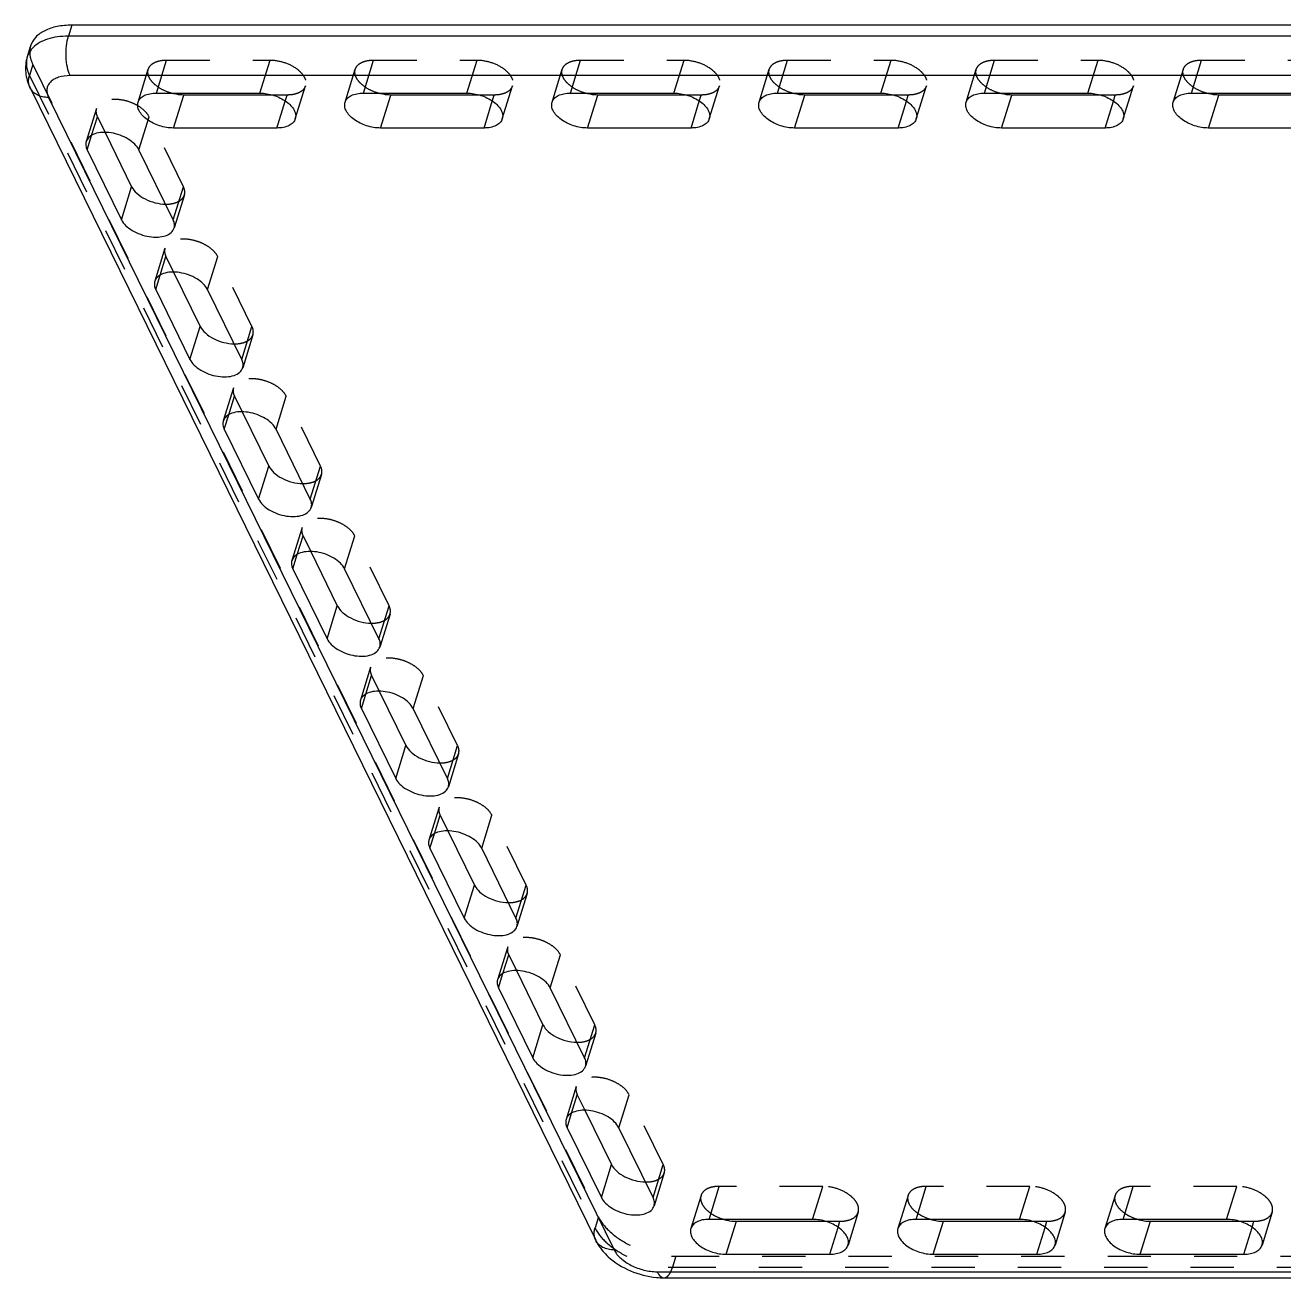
# Model space of a CAD drawing. Header units: millimetres. Extents: x 203 to 548, y -297 to -35.
# Drawn here: x 374.2 to 463.8, y -296.6 to -207.4 of the extents above; entities that cross this region are included whole.
import ezdxf

# ---------------------------------------------------------------- set-up
doc = ezdxf.new("R2010")
doc.units = ezdxf.units.MM
doc.header["$LTSCALE"] = 30.734
doc.linetypes.add('HIDDEN', pattern=[0.2, 0.1, -0.1])
doc.layers.get('0').update_dxf_attribs({"linetype": 'CONTINUOUS'})
doc.layers.add('DEFAULT_2', color=8, linetype='HIDDEN')

msp = doc.modelspace()

# ---------------------------------------------------------------- linework, layer by layer
at = {"color": 7, "linetype": 'Continuous'}
for p, q in [((377.515, -207.38), (377.273, -208.163)), ((501.858, -207.38), (377.515, -207.38)), ((501.616, -208.163), (377.273, -208.163)), ((374.588, -208.849), (374.346, -209.632)), ((501.742, -210.973), (377.399, -210.973)), ((374.548, -211.842), (414.813, -293.894)), ((383.535, -212.216), (390.904, -212.216)), ((384.756, -214.703), (385.482, -212.353)), ((391.76, -212.353), (385.482, -212.353)), ((398.272, -212.216), (405.641, -212.216)), ((399.492, -214.703), (400.219, -212.353)), ((406.497, -212.353), (400.219, -212.353)), ((413.009, -212.216), (420.378, -212.216)), ((414.229, -214.703), (414.956, -212.353)), ((421.234, -212.353), (414.956, -212.353)), ((427.746, -212.216), (435.115, -212.216)), ((428.966, -214.703), (429.693, -212.353)), ((435.971, -212.353), (429.693, -212.353)), ((442.483, -212.216), (449.852, -212.216)), ((443.703, -214.703), (444.43, -212.353)), ((450.708, -212.353), (444.43, -212.353)), ((457.22, -212.216), (464.589, -212.216)), ((458.44, -214.703), (459.167, -212.353)), ((465.445, -212.353), (459.167, -212.353)), ((375.859, -212.527), (416.124, -294.58)), ((392.124, -214.703), (392.716, -212.786)), ((406.861, -214.703), (407.453, -212.786)), ((421.598, -214.703), (422.19, -212.786)), ((436.335, -214.703), (436.927, -212.786)), ((451.072, -214.703), (451.664, -212.786)), ((379.881, -215.018), (381.777, -218.88)), ((392.124, -214.703), (384.756, -214.703)), ((406.861, -214.703), (399.492, -214.703)), ((421.598, -214.703), (414.229, -214.703)), ((436.335, -214.703), (428.966, -214.703)), ((451.072, -214.703), (443.703, -214.703)), ((465.809, -214.703), (458.44, -214.703)), ((378.61, -216.257), (378.928, -215.23)), ((378.61, -216.257), (381.051, -221.23)), ((384.735, -221.23), (382.294, -216.257)), ((381.051, -221.23), (381.777, -218.88)), ((383.491, -226.203), (383.808, -225.175)), ((384.762, -224.963), (386.657, -228.825)), ((383.491, -226.203), (385.931, -231.175)), ((389.615, -231.175), (387.175, -226.203)), ((385.931, -231.175), (386.657, -228.825)), ((388.372, -236.148), (388.689, -235.121)), ((389.643, -234.909), (391.538, -238.771)), ((388.372, -236.148), (390.812, -241.121)), ((394.496, -241.121), (392.056, -236.148)), ((390.812, -241.121), (391.538, -238.771)), ((393.252, -246.094), (393.57, -245.067)), ((394.523, -244.855), (396.419, -248.717)), ((393.252, -246.094), (395.693, -251.067)), ((399.377, -251.067), (396.936, -246.094)), ((395.693, -251.067), (396.419, -248.717)), ((398.133, -256.04), (398.45, -255.013)), ((399.404, -254.801), (401.299, -258.663)), ((398.133, -256.04), (400.573, -261.013)), ((404.257, -261.013), (401.817, -256.04)), ((400.573, -261.013), (401.299, -258.663)), ((403.014, -265.986), (403.331, -264.958)), ((404.285, -264.746), (406.18, -268.609)), ((403.014, -265.986), (405.454, -270.958)), ((409.138, -270.958), (406.698, -265.986)), ((405.454, -270.958), (406.18, -268.609)), ((407.894, -275.931), (408.212, -274.904)), ((409.165, -274.692), (411.061, -278.554)), ((407.894, -275.931), (410.335, -280.904)), ((414.019, -280.904), (411.578, -275.931)), ((410.335, -280.904), (411.061, -278.554)), ((412.775, -285.877), (413.092, -284.85)), ((414.046, -284.638), (415.941, -288.5)), ((412.775, -285.877), (415.215, -290.85)), ((418.899, -290.85), (416.459, -285.877)), ((415.215, -290.85), (415.941, -288.5)), ((430.254, -292.404), (422.886, -292.404)), ((424.106, -294.89), (424.832, -292.54)), ((424.832, -292.54), (431.11, -292.54)), ((431.474, -294.89), (432.067, -292.973)), ((444.991, -292.404), (437.623, -292.404)), ((438.843, -294.89), (439.569, -292.54)), ((439.569, -292.54), (445.847, -292.54)), ((446.211, -294.89), (446.804, -292.973)), ((459.728, -292.404), (452.36, -292.404)), ((453.58, -294.89), (454.306, -292.54)), ((454.306, -292.54), (460.584, -292.54)), ((460.948, -294.89), (461.541, -292.973)), ((424.106, -294.89), (431.474, -294.89)), ((438.843, -294.89), (446.211, -294.89)), ((453.58, -294.89), (460.948, -294.89)), ((419.19, -296.134), (543.533, -296.134)), ((419.674, -296.567), (544.017, -296.567))]:
    msp.add_line(p, q, dxfattribs=at)
for centre, radius, start, end in [((419.678, -290.931), 5.636, 264.65088, 269.95819), ((419.674, -296.263), 0.304, 263.05931, 270.05069)]:
    msp.add_arc(centre, radius, start, end, dxfattribs=at)
for points, knots in [([(377.515, -207.38), (377.163, -207.38), (376.499, -207.436), (375.608, -207.716), (374.929, -208.181), (374.658, -208.624), (374.588, -208.848)], [0, 0, 0, 0, 1.056466, 1.982482, 2.774816, 3.478152, 3.478152, 3.478152, 3.478152]), ([(377.273, -208.163), (377.012, -208.163), (376.509, -208.195), (375.627, -208.387), (375.028, -208.696), (374.744, -208.983)], [0, 0, 0, 0, 0.783805, 1.501466, 2.711368, 2.711368, 2.711368, 2.711368]), ([(377.399, -210.973), (377.307, -210.786), (377.174, -210.341), (377.09, -209.626), (377.113, -208.879), (377.203, -208.389), (377.273, -208.163)], [0, 0, 0, 0, 0.626733, 1.375398, 2.153454, 2.861451, 2.861451, 2.861451, 2.861451]), ([(374.346, -209.632), (374.235, -209.992), (374.16, -210.766), (374.382, -211.504), (374.548, -211.842)], [0, 0, 0, 0, 1.132253, 2.259635, 2.259635, 2.259635, 2.259635]), ([(374.744, -208.983), (374.698, -209.03), (374.528, -209.22), (374.402, -209.451), (374.346, -209.632)], [0, 0, 0, 0, 0.1988087, 0.7657083, 0.7657083, 0.7657083, 0.7657083]), ([(377.399, -210.973), (377.122, -210.973), (376.719, -211.02), (376.253, -211.217), (375.99, -211.411), (375.81, -211.653), (375.694, -212.036), (375.77, -212.346), (375.859, -212.527)], [0, 0, 0, 0, 0.831668, 1.18933, 1.508509, 1.799431, 2.079992, 2.68606, 2.68606, 2.68606, 2.68606]), ([(375.859, -212.527), (375.715, -212.527), (375.436, -212.499), (375.054, -212.366), (374.744, -212.146), (374.599, -211.947), (374.548, -211.842)], [0, 0, 0, 0, 0.431947, 0.831759, 1.201977, 1.554671, 1.554671, 1.554671, 1.554671]), ([(382.235, -212.869), (382.265, -212.769), (382.386, -212.573), (382.688, -212.366), (383.084, -212.241), (383.379, -212.216), (383.535, -212.216)], [0, 0, 0, 0, 0.312633, 0.664768, 1.076317, 1.545841, 1.545841, 1.545841, 1.545841]), ([(385.482, -212.353), (385.412, -212.353), (385.122, -212.342), (384.834, -212.289), (384.623, -212.23)], [0, 0, 0, 0, 0.2096738, 0.869368, 0.869368, 0.869368, 0.869368]), ([(390.904, -212.216), (391.238, -212.216), (391.905, -212.334), (392.65, -212.692), (393.115, -213.092), (393.35, -213.408), (393.468, -213.735), (393.454, -213.955), (393.425, -214.05)], [0, 0, 0, 0, 1.002537, 1.99744, 2.441293, 2.8305, 3.165717, 3.465547, 3.465547, 3.465547, 3.465547]), ([(396.972, -212.869), (397.002, -212.769), (397.123, -212.573), (397.425, -212.366), (397.821, -212.241), (398.116, -212.216), (398.272, -212.216)], [0, 0, 0, 0, 0.312633, 0.664768, 1.076317, 1.545841, 1.545841, 1.545841, 1.545841]), ([(400.219, -212.353), (400.149, -212.353), (399.859, -212.342), (399.571, -212.289), (399.36, -212.23)], [0, 0, 0, 0, 0.2096738, 0.869368, 0.869368, 0.869368, 0.869368]), ([(405.641, -212.216), (405.975, -212.216), (406.642, -212.334), (407.387, -212.692), (407.852, -213.092), (408.087, -213.408), (408.205, -213.735), (408.191, -213.955), (408.162, -214.05)], [0, 0, 0, 0, 1.002537, 1.99744, 2.441293, 2.8305, 3.165717, 3.465547, 3.465547, 3.465547, 3.465547]), ([(411.709, -212.869), (411.739, -212.769), (411.86, -212.573), (412.162, -212.366), (412.558, -212.241), (412.853, -212.216), (413.009, -212.216)], [0, 0, 0, 0, 0.312633, 0.664768, 1.076317, 1.545841, 1.545841, 1.545841, 1.545841]), ([(414.956, -212.353), (414.886, -212.353), (414.596, -212.342), (414.308, -212.289), (414.097, -212.23)], [0, 0, 0, 0, 0.2096738, 0.869368, 0.869368, 0.869368, 0.869368]), ([(420.378, -212.216), (420.712, -212.216), (421.379, -212.334), (422.124, -212.692), (422.589, -213.092), (422.824, -213.408), (422.942, -213.735), (422.928, -213.955), (422.899, -214.05)], [0, 0, 0, 0, 1.002537, 1.99744, 2.441293, 2.8305, 3.165717, 3.465547, 3.465547, 3.465547, 3.465547]), ([(426.446, -212.869), (426.476, -212.769), (426.597, -212.573), (426.899, -212.366), (427.295, -212.241), (427.59, -212.216), (427.746, -212.216)], [0, 0, 0, 0, 0.312633, 0.664768, 1.076317, 1.545841, 1.545841, 1.545841, 1.545841]), ([(429.693, -212.353), (429.623, -212.353), (429.333, -212.342), (429.045, -212.289), (428.834, -212.23)], [0, 0, 0, 0, 0.2096738, 0.869368, 0.869368, 0.869368, 0.869368]), ([(435.115, -212.216), (435.449, -212.216), (436.116, -212.334), (436.861, -212.692), (437.326, -213.092), (437.561, -213.408), (437.679, -213.735), (437.665, -213.955), (437.636, -214.05)], [0, 0, 0, 0, 1.002537, 1.99744, 2.441293, 2.8305, 3.165717, 3.465547, 3.465547, 3.465547, 3.465547]), ([(441.183, -212.869), (441.213, -212.769), (441.334, -212.573), (441.636, -212.366), (442.032, -212.241), (442.327, -212.216), (442.483, -212.216)], [0, 0, 0, 0, 0.312633, 0.664768, 1.076317, 1.545841, 1.545841, 1.545841, 1.545841]), ([(444.43, -212.353), (444.36, -212.353), (444.07, -212.342), (443.782, -212.289), (443.571, -212.23)], [0, 0, 0, 0, 0.2096738, 0.869368, 0.869368, 0.869368, 0.869368]), ([(449.852, -212.216), (450.186, -212.216), (450.853, -212.334), (451.598, -212.692), (452.063, -213.092), (452.298, -213.408), (452.416, -213.735), (452.402, -213.955), (452.373, -214.05)], [0, 0, 0, 0, 1.002537, 1.99744, 2.441293, 2.8305, 3.165717, 3.465547, 3.465547, 3.465547, 3.465547]), ([(455.92, -212.869), (455.95, -212.769), (456.071, -212.573), (456.373, -212.366), (456.769, -212.241), (457.064, -212.216), (457.22, -212.216)], [0, 0, 0, 0, 0.312633, 0.664768, 1.076317, 1.545841, 1.545841, 1.545841, 1.545841]), ([(459.167, -212.353), (459.097, -212.353), (458.807, -212.342), (458.519, -212.289), (458.307, -212.23)], [0, 0, 0, 0, 0.2096738, 0.869368, 0.869368, 0.869368, 0.869368]), ([(384.756, -214.703), (384.421, -214.703), (383.754, -214.585), (383.009, -214.227), (382.545, -213.827), (382.31, -213.511), (382.191, -213.184), (382.205, -212.964), (382.235, -212.869)], [0, 0, 0, 0, 1.002537, 1.99744, 2.441293, 2.8305, 3.165717, 3.465547, 3.465547, 3.465547, 3.465547]), ([(399.492, -214.703), (399.158, -214.703), (398.491, -214.585), (397.746, -214.227), (397.282, -213.827), (397.047, -213.511), (396.928, -213.184), (396.942, -212.964), (396.972, -212.869)], [0, 0, 0, 0, 1.002537, 1.99744, 2.441293, 2.8305, 3.165717, 3.465547, 3.465547, 3.465547, 3.465547]), ([(414.229, -214.703), (413.895, -214.703), (413.228, -214.585), (412.483, -214.227), (412.019, -213.827), (411.784, -213.511), (411.665, -213.184), (411.679, -212.964), (411.709, -212.869)], [0, 0, 0, 0, 1.002537, 1.99744, 2.441293, 2.8305, 3.165717, 3.465547, 3.465547, 3.465547, 3.465547]), ([(428.966, -214.703), (428.632, -214.703), (427.965, -214.585), (427.22, -214.227), (426.755, -213.827), (426.521, -213.511), (426.402, -213.184), (426.416, -212.964), (426.446, -212.869)], [0, 0, 0, 0, 1.002537, 1.99744, 2.441293, 2.8305, 3.165717, 3.465547, 3.465547, 3.465547, 3.465547]), ([(443.703, -214.703), (443.369, -214.703), (442.702, -214.585), (441.957, -214.227), (441.492, -213.827), (441.258, -213.511), (441.139, -213.184), (441.153, -212.964), (441.183, -212.869)], [0, 0, 0, 0, 1.002537, 1.99744, 2.441293, 2.8305, 3.165717, 3.465547, 3.465547, 3.465547, 3.465547]), ([(458.44, -214.703), (458.106, -214.703), (457.439, -214.585), (456.694, -214.227), (456.229, -213.827), (455.995, -213.511), (455.876, -213.184), (455.89, -212.964), (455.92, -212.869)], [0, 0, 0, 0, 1.002537, 1.99744, 2.441293, 2.8305, 3.165717, 3.465547, 3.465547, 3.465547, 3.465547]), ([(393.425, -214.05), (393.394, -214.15), (393.274, -214.347), (392.972, -214.553), (392.575, -214.678), (392.281, -214.703), (392.124, -214.703)], [0, 0, 0, 0, 0.312633, 0.664768, 1.076317, 1.545841, 1.545841, 1.545841, 1.545841]), ([(408.162, -214.05), (408.131, -214.15), (408.01, -214.347), (407.709, -214.553), (407.312, -214.678), (407.017, -214.703), (406.861, -214.703)], [0, 0, 0, 0, 0.312633, 0.664768, 1.076317, 1.545841, 1.545841, 1.545841, 1.545841]), ([(422.899, -214.05), (422.868, -214.15), (422.747, -214.347), (422.445, -214.553), (422.049, -214.678), (421.754, -214.703), (421.598, -214.703)], [0, 0, 0, 0, 0.312633, 0.664768, 1.076317, 1.545841, 1.545841, 1.545841, 1.545841]), ([(437.636, -214.05), (437.605, -214.15), (437.484, -214.347), (437.182, -214.553), (436.786, -214.678), (436.491, -214.703), (436.335, -214.703)], [0, 0, 0, 0, 0.312633, 0.664768, 1.076317, 1.545841, 1.545841, 1.545841, 1.545841]), ([(452.373, -214.05), (452.342, -214.15), (452.221, -214.347), (451.919, -214.553), (451.523, -214.678), (451.228, -214.703), (451.072, -214.703)], [0, 0, 0, 0, 0.312633, 0.664768, 1.076317, 1.545841, 1.545841, 1.545841, 1.545841]), ([(382.294, -216.257), (382.221, -216.107), (381.992, -215.814), (381.525, -215.465), (380.951, -215.195), (380.327, -215.033), (379.715, -214.994), (379.175, -215.084), (378.751, -215.299), (378.58, -215.543), (378.542, -215.666)], [0, 0, 0, 0, 0.501915, 1.090355, 1.735413, 2.392532, 3.014491, 3.562343, 4.018758, 4.406149, 4.406149, 4.406149, 4.406149]), ([(378.542, -215.666), (378.513, -215.758), (378.498, -215.966), (378.563, -216.162), (378.61, -216.257)], [0, 0, 0, 0, 0.287258, 0.6057192, 0.6057192, 0.6057192, 0.6057192]), ([(381.777, -218.88), (381.864, -219.058), (382.153, -219.4), (382.735, -219.783), (383.435, -220.046), (383.941, -220.119), (384.191, -220.123)], [0, 0, 0, 0, 0.596492, 1.306117, 2.073577, 2.823823, 2.823823, 2.823823, 2.823823]), ([(381.051, -221.23), (381.124, -221.38), (381.353, -221.672), (381.819, -222.021), (382.394, -222.291), (383.018, -222.453), (383.63, -222.492), (384.17, -222.403), (384.594, -222.187), (384.765, -221.944), (384.803, -221.82)], [0, 0, 0, 0, 0.501915, 1.090355, 1.735413, 2.392532, 3.014491, 3.562343, 4.018758, 4.406149, 4.406149, 4.406149, 4.406149]), ([(384.803, -221.82), (384.832, -221.729), (384.847, -221.521), (384.782, -221.325), (384.735, -221.23)], [0, 0, 0, 0, 0.287258, 0.6057192, 0.6057192, 0.6057192, 0.6057192]), ([(383.422, -225.612), (383.394, -225.703), (383.379, -225.912), (383.444, -226.107), (383.491, -226.203)], [0, 0, 0, 0, 0.287258, 0.6057192, 0.6057192, 0.6057192, 0.6057192]), ([(387.175, -226.203), (387.101, -226.052), (386.872, -225.76), (386.406, -225.411), (385.832, -225.141), (385.208, -224.979), (384.596, -224.94), (384.055, -225.03), (383.632, -225.245), (383.46, -225.489), (383.422, -225.612)], [0, 0, 0, 0, 0.501915, 1.090355, 1.735413, 2.392532, 3.014491, 3.562343, 4.018758, 4.406149, 4.406149, 4.406149, 4.406149]), ([(386.657, -228.825), (386.745, -229.004), (387.033, -229.346), (387.615, -229.729), (388.316, -229.992), (388.822, -230.065), (389.072, -230.068)], [0, 0, 0, 0, 0.596492, 1.306117, 2.073577, 2.823823, 2.823823, 2.823823, 2.823823]), ([(385.931, -231.175), (386.005, -231.326), (386.234, -231.618), (386.7, -231.967), (387.274, -232.237), (387.898, -232.399), (388.511, -232.438), (389.051, -232.348), (389.475, -232.133), (389.646, -231.89), (389.684, -231.766)], [0, 0, 0, 0, 0.501915, 1.090355, 1.735413, 2.392532, 3.014491, 3.562343, 4.018758, 4.406149, 4.406149, 4.406149, 4.406149]), ([(389.684, -231.766), (389.712, -231.675), (389.728, -231.466), (389.662, -231.271), (389.615, -231.175)], [0, 0, 0, 0, 0.287258, 0.6057192, 0.6057192, 0.6057192, 0.6057192]), ([(388.303, -235.558), (388.275, -235.649), (388.259, -235.857), (388.325, -236.053), (388.372, -236.148)], [0, 0, 0, 0, 0.287258, 0.6057192, 0.6057192, 0.6057192, 0.6057192]), ([(392.056, -236.148), (391.982, -235.998), (391.753, -235.706), (391.287, -235.357), (390.713, -235.087), (390.089, -234.925), (389.476, -234.886), (388.936, -234.975), (388.512, -235.191), (388.341, -235.434), (388.303, -235.558)], [0, 0, 0, 0, 0.501915, 1.090355, 1.735413, 2.392532, 3.014491, 3.562343, 4.018758, 4.406149, 4.406149, 4.406149, 4.406149]), ([(391.538, -238.771), (391.626, -238.95), (391.914, -239.292), (392.496, -239.675), (393.197, -239.937), (393.703, -240.011), (393.953, -240.014)], [0, 0, 0, 0, 0.596492, 1.306117, 2.073577, 2.823823, 2.823823, 2.823823, 2.823823]), ([(390.812, -241.121), (390.886, -241.271), (391.115, -241.564), (391.581, -241.913), (392.155, -242.183), (392.779, -242.345), (393.391, -242.384), (393.932, -242.294), (394.355, -242.079), (394.527, -241.835), (394.565, -241.712)], [0, 0, 0, 0, 0.501915, 1.090355, 1.735413, 2.392532, 3.014491, 3.562343, 4.018758, 4.406149, 4.406149, 4.406149, 4.406149]), ([(394.565, -241.712), (394.593, -241.62), (394.608, -241.412), (394.543, -241.217), (394.496, -241.121)], [0, 0, 0, 0, 0.287258, 0.6057192, 0.6057192, 0.6057192, 0.6057192]), ([(393.184, -245.503), (393.155, -245.595), (393.14, -245.803), (393.205, -245.999), (393.252, -246.094)], [0, 0, 0, 0, 0.287258, 0.6057192, 0.6057192, 0.6057192, 0.6057192]), ([(396.936, -246.094), (396.863, -245.944), (396.634, -245.652), (396.167, -245.302), (395.593, -245.033), (394.969, -244.87), (394.357, -244.831), (393.817, -244.921), (393.393, -245.136), (393.222, -245.38), (393.184, -245.503)], [0, 0, 0, 0, 0.501915, 1.090355, 1.735413, 2.392532, 3.014491, 3.562343, 4.018758, 4.406149, 4.406149, 4.406149, 4.406149]), ([(396.419, -248.717), (396.506, -248.895), (396.795, -249.238), (397.377, -249.62), (398.077, -249.883), (398.583, -249.957), (398.833, -249.96)], [0, 0, 0, 0, 0.596492, 1.306117, 2.073577, 2.823823, 2.823823, 2.823823, 2.823823]), ([(395.693, -251.067), (395.766, -251.217), (395.995, -251.509), (396.461, -251.859), (397.036, -252.128), (397.66, -252.291), (398.272, -252.33), (398.812, -252.24), (399.236, -252.025), (399.407, -251.781), (399.445, -251.658)], [0, 0, 0, 0, 0.501915, 1.090355, 1.735413, 2.392532, 3.014491, 3.562343, 4.018758, 4.406149, 4.406149, 4.406149, 4.406149]), ([(399.445, -251.658), (399.474, -251.566), (399.489, -251.358), (399.424, -251.162), (399.377, -251.067)], [0, 0, 0, 0, 0.287258, 0.6057192, 0.6057192, 0.6057192, 0.6057192]), ([(401.817, -256.04), (401.743, -255.89), (401.514, -255.597), (401.048, -255.248), (400.474, -254.978), (399.85, -254.816), (399.238, -254.777), (398.697, -254.867), (398.274, -255.082), (398.102, -255.326), (398.064, -255.449)], [0, 0, 0, 0, 0.501915, 1.090355, 1.735413, 2.392532, 3.014491, 3.562343, 4.018758, 4.406149, 4.406149, 4.406149, 4.406149]), ([(398.064, -255.449), (398.036, -255.541), (398.021, -255.749), (398.086, -255.945), (398.133, -256.04)], [0, 0, 0, 0, 0.287258, 0.6057192, 0.6057192, 0.6057192, 0.6057192]), ([(401.299, -258.663), (401.387, -258.841), (401.675, -259.183), (402.258, -259.566), (402.958, -259.829), (403.464, -259.902), (403.714, -259.906)], [0, 0, 0, 0, 0.596492, 1.306117, 2.073577, 2.823823, 2.823823, 2.823823, 2.823823]), ([(400.573, -261.013), (400.647, -261.163), (400.876, -261.455), (401.342, -261.804), (401.916, -262.074), (402.54, -262.236), (403.153, -262.275), (403.693, -262.186), (404.117, -261.97), (404.288, -261.727), (404.326, -261.603)], [0, 0, 0, 0, 0.501915, 1.090355, 1.735413, 2.392532, 3.014491, 3.562343, 4.018758, 4.406149, 4.406149, 4.406149, 4.406149]), ([(404.326, -261.603), (404.354, -261.512), (404.37, -261.304), (404.304, -261.108), (404.257, -261.013)], [0, 0, 0, 0, 0.287258, 0.6057192, 0.6057192, 0.6057192, 0.6057192]), ([(406.698, -265.986), (406.624, -265.835), (406.395, -265.543), (405.929, -265.194), (405.355, -264.924), (404.731, -264.762), (404.118, -264.723), (403.578, -264.813), (403.154, -265.028), (402.983, -265.272), (402.945, -265.395)], [0, 0, 0, 0, 0.501915, 1.090355, 1.735413, 2.392532, 3.014491, 3.562343, 4.018758, 4.406149, 4.406149, 4.406149, 4.406149]), ([(402.945, -265.395), (402.917, -265.486), (402.901, -265.695), (402.967, -265.89), (403.014, -265.986)], [0, 0, 0, 0, 0.287258, 0.6057192, 0.6057192, 0.6057192, 0.6057192]), ([(406.18, -268.609), (406.268, -268.787), (406.556, -269.129), (407.138, -269.512), (407.839, -269.775), (408.345, -269.848), (408.595, -269.851)], [0, 0, 0, 0, 0.596492, 1.306117, 2.073577, 2.823823, 2.823823, 2.823823, 2.823823]), ([(405.454, -270.958), (405.528, -271.109), (405.757, -271.401), (406.223, -271.75), (406.797, -272.02), (407.421, -272.182), (408.033, -272.221), (408.574, -272.131), (408.997, -271.916), (409.169, -271.673), (409.207, -271.549)], [0, 0, 0, 0, 0.501915, 1.090355, 1.735413, 2.392532, 3.014491, 3.562343, 4.018758, 4.406149, 4.406149, 4.406149, 4.406149]), ([(409.207, -271.549), (409.235, -271.458), (409.25, -271.249), (409.185, -271.054), (409.138, -270.958)], [0, 0, 0, 0, 0.287258, 0.6057192, 0.6057192, 0.6057192, 0.6057192]), ([(411.578, -275.931), (411.505, -275.781), (411.276, -275.489), (410.81, -275.14), (410.235, -274.87), (409.611, -274.708), (408.999, -274.669), (408.459, -274.758), (408.035, -274.974), (407.864, -275.217), (407.826, -275.341)], [0, 0, 0, 0, 0.501915, 1.090355, 1.735413, 2.392532, 3.014491, 3.562343, 4.018758, 4.406149, 4.406149, 4.406149, 4.406149]), ([(407.826, -275.341), (407.797, -275.432), (407.782, -275.64), (407.847, -275.836), (407.894, -275.931)], [0, 0, 0, 0, 0.287258, 0.6057192, 0.6057192, 0.6057192, 0.6057192]), ([(411.061, -278.554), (411.148, -278.733), (411.437, -279.075), (412.019, -279.458), (412.719, -279.72), (413.225, -279.794), (413.475, -279.797)], [0, 0, 0, 0, 0.596492, 1.306117, 2.073577, 2.823823, 2.823823, 2.823823, 2.823823]), ([(410.335, -280.904), (410.408, -281.054), (410.637, -281.347), (411.103, -281.696), (411.678, -281.966), (412.302, -282.128), (412.914, -282.167), (413.454, -282.077), (413.878, -281.862), (414.049, -281.618), (414.087, -281.495)], [0, 0, 0, 0, 0.501915, 1.090355, 1.735413, 2.392532, 3.014491, 3.562343, 4.018758, 4.406149, 4.406149, 4.406149, 4.406149]), ([(414.087, -281.495), (414.116, -281.403), (414.131, -281.195), (414.066, -281), (414.019, -280.904)], [0, 0, 0, 0, 0.287258, 0.6057192, 0.6057192, 0.6057192, 0.6057192]), ([(416.459, -285.877), (416.385, -285.727), (416.156, -285.435), (415.69, -285.085), (415.116, -284.816), (414.492, -284.654), (413.88, -284.615), (413.339, -284.704), (412.916, -284.919), (412.744, -285.163), (412.706, -285.286)], [0, 0, 0, 0, 0.501915, 1.090355, 1.735413, 2.392532, 3.014491, 3.562343, 4.018758, 4.406149, 4.406149, 4.406149, 4.406149]), ([(412.706, -285.286), (412.678, -285.378), (412.663, -285.586), (412.728, -285.782), (412.775, -285.877)], [0, 0, 0, 0, 0.287258, 0.6057192, 0.6057192, 0.6057192, 0.6057192]), ([(415.941, -288.5), (416.029, -288.679), (416.317, -289.021), (416.9, -289.404), (417.6, -289.666), (418.106, -289.74), (418.356, -289.743)], [0, 0, 0, 0, 0.596492, 1.306117, 2.073577, 2.823823, 2.823823, 2.823823, 2.823823]), ([(415.215, -290.85), (415.289, -291), (415.518, -291.292), (415.984, -291.642), (416.558, -291.911), (417.182, -292.074), (417.795, -292.113), (418.335, -292.023), (418.759, -291.808), (418.93, -291.564), (418.968, -291.441)], [0, 0, 0, 0, 0.501915, 1.090355, 1.735413, 2.392532, 3.014491, 3.562343, 4.018758, 4.406149, 4.406149, 4.406149, 4.406149]), ([(418.968, -291.441), (418.996, -291.349), (419.012, -291.141), (418.946, -290.945), (418.899, -290.85)], [0, 0, 0, 0, 0.287258, 0.6057192, 0.6057192, 0.6057192, 0.6057192]), ([(422.886, -292.404), (422.729, -292.404), (422.434, -292.429), (422.038, -292.553), (421.736, -292.76), (421.616, -292.957), (421.585, -293.057)], [0, 0, 0, 0, 0.469523, 0.881073, 1.233208, 1.545841, 1.545841, 1.545841, 1.545841]), ([(423.973, -292.418), (424.045, -292.438), (424.326, -292.507), (424.617, -292.54), (424.832, -292.54)], [0, 0, 0, 0, 0.2233792, 0.8693172, 0.8693172, 0.8693172, 0.8693172]), ([(432.775, -294.238), (432.805, -294.142), (432.818, -293.923), (432.7, -293.596), (432.465, -293.28), (432.001, -292.88), (431.255, -292.521), (430.588, -292.404), (430.254, -292.404)], [0, 0, 0, 0, 0.29983, 0.635046, 1.024253, 1.468106, 2.46301, 3.465547, 3.465547, 3.465547, 3.465547]), ([(437.623, -292.404), (437.466, -292.404), (437.171, -292.429), (436.775, -292.553), (436.473, -292.76), (436.353, -292.957), (436.322, -293.057)], [0, 0, 0, 0, 0.469523, 0.881073, 1.233208, 1.545841, 1.545841, 1.545841, 1.545841]), ([(438.71, -292.418), (438.782, -292.438), (439.063, -292.507), (439.354, -292.54), (439.569, -292.54)], [0, 0, 0, 0, 0.2233792, 0.8693172, 0.8693172, 0.8693172, 0.8693172]), ([(447.512, -294.238), (447.542, -294.142), (447.555, -293.923), (447.437, -293.596), (447.202, -293.28), (446.738, -292.88), (445.992, -292.521), (445.325, -292.404), (444.991, -292.404)], [0, 0, 0, 0, 0.29983, 0.635046, 1.024253, 1.468106, 2.46301, 3.465547, 3.465547, 3.465547, 3.465547]), ([(452.36, -292.404), (452.203, -292.404), (451.908, -292.429), (451.512, -292.553), (451.21, -292.76), (451.09, -292.957), (451.059, -293.057)], [0, 0, 0, 0, 0.469523, 0.881073, 1.233208, 1.545841, 1.545841, 1.545841, 1.545841]), ([(453.447, -292.418), (453.519, -292.438), (453.8, -292.507), (454.091, -292.54), (454.306, -292.54)], [0, 0, 0, 0, 0.2233792, 0.8693172, 0.8693172, 0.8693172, 0.8693172]), ([(462.249, -294.238), (462.279, -294.142), (462.292, -293.923), (462.174, -293.596), (461.939, -293.28), (461.475, -292.88), (460.729, -292.521), (460.062, -292.404), (459.728, -292.404)], [0, 0, 0, 0, 0.29983, 0.635046, 1.024253, 1.468106, 2.46301, 3.465547, 3.465547, 3.465547, 3.465547]), ([(414.813, -293.894), (414.867, -294.003), (415.106, -294.432), (415.43, -294.811), (415.701, -295.061)], [0, 0, 0, 0, 0.365009, 1.47122, 1.47122, 1.47122, 1.47122]), ([(416.124, -294.58), (415.98, -294.58), (415.702, -294.552), (415.32, -294.419), (415.01, -294.199), (414.865, -294), (414.813, -293.894)], [0, 0, 0, 0, 0.431947, 0.831759, 1.201977, 1.554671, 1.554671, 1.554671, 1.554671]), ([(421.585, -293.057), (421.556, -293.152), (421.542, -293.371), (421.66, -293.699), (421.895, -294.014), (422.359, -294.415), (423.105, -294.773), (423.772, -294.89), (424.106, -294.89)], [0, 0, 0, 0, 0.29983, 0.635046, 1.024253, 1.468106, 2.46301, 3.465547, 3.465547, 3.465547, 3.465547]), ([(436.322, -293.057), (436.293, -293.152), (436.279, -293.371), (436.397, -293.699), (436.632, -294.014), (437.096, -294.415), (437.842, -294.773), (438.509, -294.89), (438.843, -294.89)], [0, 0, 0, 0, 0.29983, 0.635046, 1.024253, 1.468106, 2.46301, 3.465547, 3.465547, 3.465547, 3.465547]), ([(451.059, -293.057), (451.03, -293.152), (451.016, -293.371), (451.134, -293.699), (451.369, -294.014), (451.833, -294.415), (452.579, -294.773), (453.246, -294.89), (453.58, -294.89)], [0, 0, 0, 0, 0.29983, 0.635046, 1.024253, 1.468106, 2.46301, 3.465547, 3.465547, 3.465547, 3.465547]), ([(416.124, -294.58), (416.235, -294.806), (416.603, -295.239), (417.344, -295.721), (418.233, -296.047), (418.874, -296.134), (419.19, -296.134)], [0, 0, 0, 0, 0.756286, 1.657083, 2.629522, 3.576264, 3.576264, 3.576264, 3.576264]), ([(431.474, -294.89), (431.631, -294.89), (431.926, -294.866), (432.322, -294.741), (432.624, -294.534), (432.744, -294.338), (432.775, -294.238)], [0, 0, 0, 0, 0.469523, 0.881073, 1.233208, 1.545841, 1.545841, 1.545841, 1.545841]), ([(446.211, -294.89), (446.368, -294.89), (446.663, -294.866), (447.059, -294.741), (447.361, -294.534), (447.481, -294.338), (447.512, -294.238)], [0, 0, 0, 0, 0.469523, 0.881073, 1.233208, 1.545841, 1.545841, 1.545841, 1.545841]), ([(460.948, -294.89), (461.105, -294.89), (461.4, -294.866), (461.796, -294.741), (462.098, -294.534), (462.218, -294.338), (462.249, -294.238)], [0, 0, 0, 0, 0.469523, 0.881073, 1.233208, 1.545841, 1.545841, 1.545841, 1.545841]), ([(415.701, -295.061), (416.161, -295.485), (417.265, -296.163), (418.513, -296.483), (419.152, -296.542)], [0, 0, 0, 0, 1.877231, 3.803456, 3.803456, 3.803456, 3.803456]), ([(419.19, -296.134), (419.219, -296.194), (419.319, -296.374), (419.494, -296.547), (419.637, -296.565)], [0, 0, 0, 0, 0.2005987, 0.6324212, 0.6324212, 0.6324212, 0.6324212])]:
    msp.add_open_spline(points, degree=3, knots=knots, dxfattribs=at)
at = {"layer": 'DEFAULT_2', "color": 8, "linetype": 'HIDDEN'}
for p, q in [((374.743, -210.177), (374.501, -210.96)), ((374.743, -210.177), (415.008, -292.23)), ((382.235, -212.869), (382.961, -210.519)), ((383.535, -212.216), (384.262, -209.866)), ((384.262, -209.866), (391.63, -209.866)), ((390.904, -212.216), (391.63, -209.866)), ((396.972, -212.869), (397.698, -210.519)), ((398.272, -212.216), (398.999, -209.866)), ((398.999, -209.866), (406.367, -209.866)), ((405.641, -212.216), (406.367, -209.866)), ((411.709, -212.869), (412.435, -210.519)), ((413.009, -212.216), (413.736, -209.866)), ((413.736, -209.866), (421.104, -209.866)), ((420.378, -212.216), (421.104, -209.866)), ((426.446, -212.869), (427.172, -210.519)), ((427.746, -212.216), (428.472, -209.866)), ((428.472, -209.866), (435.841, -209.866)), ((435.115, -212.216), (435.841, -209.866)), ((441.182, -212.869), (441.909, -210.519)), ((442.483, -212.216), (443.209, -209.866)), ((443.209, -209.866), (450.578, -209.866)), ((449.852, -212.216), (450.578, -209.866)), ((455.919, -212.869), (456.646, -210.519)), ((457.22, -212.216), (457.946, -209.866)), ((457.946, -209.866), (465.315, -209.866)), ((374.501, -210.96), (414.766, -293.013)), ((392.85, -212.353), (391.76, -212.353)), ((392.716, -212.786), (392.85, -212.353)), ((393.425, -214.05), (394.151, -211.7)), ((407.587, -212.353), (406.497, -212.353)), ((407.453, -212.786), (407.587, -212.353)), ((408.162, -214.05), (408.888, -211.7)), ((422.324, -212.353), (421.234, -212.353)), ((422.19, -212.786), (422.324, -212.353)), ((422.899, -214.05), (423.625, -211.7)), ((437.061, -212.353), (435.971, -212.353)), ((436.927, -212.786), (437.061, -212.353)), ((437.636, -214.05), (438.362, -211.7)), ((451.798, -212.353), (450.708, -212.353)), ((451.664, -212.786), (451.798, -212.353)), ((452.373, -214.05), (453.099, -211.7)), ((379.268, -213.316), (378.541, -215.666)), ((378.928, -215.23), (379.336, -213.907)), ((379.336, -213.907), (379.881, -215.018)), ((382.294, -216.257), (383.021, -213.907)), ((385.461, -218.88), (383.021, -213.907)), ((384.735, -221.23), (385.461, -218.88)), ((385.53, -219.47), (384.803, -221.82)), ((384.148, -223.262), (383.422, -225.612)), ((383.808, -225.175), (384.217, -223.853)), ((384.217, -223.853), (384.762, -224.963)), ((387.175, -226.203), (387.901, -223.853)), ((390.342, -228.825), (387.901, -223.853)), ((389.615, -231.175), (390.342, -228.825)), ((390.41, -229.416), (389.684, -231.766)), ((389.029, -233.208), (388.303, -235.558)), ((388.689, -235.121), (389.098, -233.798)), ((389.098, -233.798), (389.643, -234.909)), ((392.056, -236.148), (392.782, -233.798)), ((395.222, -238.771), (392.782, -233.798)), ((394.496, -241.121), (395.222, -238.771)), ((395.291, -239.362), (394.565, -241.712)), ((393.91, -243.154), (393.183, -245.504)), ((393.57, -245.067), (393.978, -243.744)), ((393.978, -243.744), (394.523, -244.855)), ((396.936, -246.094), (397.663, -243.744)), ((400.103, -248.717), (397.663, -243.744)), ((399.377, -251.067), (400.103, -248.717)), ((400.172, -249.307), (399.445, -251.657)), ((398.79, -253.099), (398.064, -255.449)), ((398.45, -255.013), (398.859, -253.69)), ((398.859, -253.69), (399.404, -254.801)), ((401.817, -256.04), (402.543, -253.69)), ((404.984, -258.663), (402.543, -253.69)), ((404.257, -261.013), (404.984, -258.663)), ((405.052, -259.253), (404.326, -261.603)), ((403.671, -263.045), (402.945, -265.395)), ((403.331, -264.958), (403.74, -263.636)), ((403.74, -263.636), (404.285, -264.746)), ((406.698, -265.986), (407.424, -263.636)), ((409.864, -268.609), (407.424, -263.636)), ((409.138, -270.958), (409.864, -268.609)), ((409.933, -269.199), (409.207, -271.549)), ((408.552, -272.991), (407.825, -275.341)), ((408.212, -274.904), (408.62, -273.581)), ((408.62, -273.581), (409.165, -274.692)), ((411.578, -275.931), (412.305, -273.581)), ((414.745, -278.554), (412.305, -273.581)), ((414.019, -280.904), (414.745, -278.554)), ((414.814, -279.145), (414.087, -281.495)), ((413.432, -282.937), (412.706, -285.287)), ((413.092, -284.85), (413.501, -283.527)), ((413.501, -283.527), (414.046, -284.638)), ((416.459, -285.877), (417.185, -283.527)), ((419.626, -288.5), (417.185, -283.527)), ((418.899, -290.85), (419.626, -288.5)), ((419.694, -289.091), (418.968, -291.441)), ((422.886, -292.404), (423.612, -290.054)), ((430.98, -290.054), (423.612, -290.054)), ((430.254, -292.404), (430.98, -290.054)), ((437.623, -292.404), (438.349, -290.054)), ((445.717, -290.054), (438.349, -290.054)), ((444.991, -292.404), (445.717, -290.054)), ((452.36, -292.404), (453.086, -290.054)), ((460.454, -290.054), (453.086, -290.054)), ((459.728, -292.404), (460.454, -290.054)), ((422.311, -290.707), (421.585, -293.057)), ((437.048, -290.707), (436.322, -293.057)), ((451.785, -290.707), (451.059, -293.057)), ((433.501, -291.888), (432.775, -294.238)), ((448.238, -291.888), (447.512, -294.238)), ((462.975, -291.888), (462.249, -294.238)), ((415.008, -292.23), (414.766, -293.013)), ((431.11, -292.54), (432.201, -292.54)), ((432.067, -292.973), (432.201, -292.54)), ((445.847, -292.54), (446.938, -292.54)), ((446.804, -292.973), (446.938, -292.54)), ((460.584, -292.54), (461.675, -292.54)), ((461.541, -292.973), (461.675, -292.54)), ((420.526, -295.027), (420.284, -295.81)), ((420.526, -295.027), (544.869, -295.027)), ((420.284, -295.81), (544.627, -295.81))]:
    msp.add_line(p, q, dxfattribs=at)
for points, knots in [([(374.346, -209.632), (374.283, -209.838), (374.248, -210.306), (374.396, -210.746), (374.501, -210.96)], [0, 0, 0, 0, 0.645851, 1.362436, 1.362436, 1.362436, 1.362436]), ([(374.588, -208.848), (374.525, -209.054), (374.491, -209.523), (374.638, -209.963), (374.743, -210.177)], [0, 0, 0, 0, 0.646331, 1.36287, 1.36287, 1.36287, 1.36287]), ([(383.74, -211.84), (383.6, -211.751), (383.35, -211.56), (383.068, -211.222), (382.919, -210.866), (382.929, -210.623), (382.961, -210.519)], [0, 0, 0, 0, 0.498633, 0.93521, 1.306628, 1.633528, 1.633528, 1.633528, 1.633528]), ([(382.961, -210.519), (382.992, -210.419), (383.112, -210.223), (383.414, -210.016), (383.81, -209.891), (384.105, -209.866), (384.262, -209.866)], [0, 0, 0, 0, 0.312633, 0.664768, 1.076317, 1.545841, 1.545841, 1.545841, 1.545841]), ([(391.63, -209.866), (391.964, -209.866), (392.631, -209.984), (393.377, -210.342), (393.841, -210.742), (394.076, -211.058), (394.194, -211.385), (394.18, -211.605), (394.151, -211.7)], [0, 0, 0, 0, 1.002537, 1.99744, 2.441293, 2.8305, 3.165717, 3.465547, 3.465547, 3.465547, 3.465547]), ([(398.477, -211.84), (398.337, -211.751), (398.087, -211.56), (397.805, -211.222), (397.656, -210.866), (397.666, -210.623), (397.698, -210.519)], [0, 0, 0, 0, 0.498633, 0.93521, 1.306628, 1.633528, 1.633528, 1.633528, 1.633528]), ([(397.698, -210.519), (397.729, -210.419), (397.849, -210.223), (398.151, -210.016), (398.547, -209.891), (398.842, -209.866), (398.999, -209.866)], [0, 0, 0, 0, 0.312633, 0.664768, 1.076317, 1.545841, 1.545841, 1.545841, 1.545841]), ([(406.367, -209.866), (406.701, -209.866), (407.368, -209.984), (408.114, -210.342), (408.578, -210.742), (408.813, -211.058), (408.931, -211.385), (408.917, -211.605), (408.888, -211.7)], [0, 0, 0, 0, 1.002537, 1.99744, 2.441293, 2.8305, 3.165717, 3.465547, 3.465547, 3.465547, 3.465547]), ([(413.214, -211.84), (413.074, -211.751), (412.824, -211.56), (412.542, -211.222), (412.393, -210.866), (412.403, -210.623), (412.435, -210.519)], [0, 0, 0, 0, 0.498633, 0.93521, 1.306628, 1.633528, 1.633528, 1.633528, 1.633528]), ([(412.435, -210.519), (412.466, -210.419), (412.586, -210.223), (412.888, -210.016), (413.284, -209.891), (413.579, -209.866), (413.736, -209.866)], [0, 0, 0, 0, 0.312633, 0.664768, 1.076317, 1.545841, 1.545841, 1.545841, 1.545841]), ([(421.104, -209.866), (421.438, -209.866), (422.105, -209.984), (422.851, -210.342), (423.315, -210.742), (423.55, -211.058), (423.668, -211.385), (423.654, -211.605), (423.625, -211.7)], [0, 0, 0, 0, 1.002537, 1.99744, 2.441293, 2.8305, 3.165717, 3.465547, 3.465547, 3.465547, 3.465547]), ([(427.951, -211.84), (427.811, -211.751), (427.561, -211.56), (427.279, -211.222), (427.13, -210.866), (427.14, -210.623), (427.172, -210.519)], [0, 0, 0, 0, 0.498633, 0.93521, 1.306628, 1.633528, 1.633528, 1.633528, 1.633528]), ([(427.172, -210.519), (427.203, -210.419), (427.323, -210.223), (427.625, -210.016), (428.021, -209.891), (428.316, -209.866), (428.472, -209.866)], [0, 0, 0, 0, 0.312633, 0.664768, 1.076317, 1.545841, 1.545841, 1.545841, 1.545841]), ([(435.841, -209.866), (436.175, -209.866), (436.842, -209.984), (437.588, -210.342), (438.052, -210.742), (438.287, -211.058), (438.405, -211.385), (438.391, -211.605), (438.362, -211.7)], [0, 0, 0, 0, 1.002537, 1.99744, 2.441293, 2.8305, 3.165717, 3.465547, 3.465547, 3.465547, 3.465547]), ([(442.688, -211.84), (442.548, -211.751), (442.298, -211.56), (442.016, -211.222), (441.867, -210.866), (441.877, -210.623), (441.909, -210.519)], [0, 0, 0, 0, 0.498633, 0.93521, 1.306628, 1.633528, 1.633528, 1.633528, 1.633528]), ([(441.909, -210.519), (441.94, -210.419), (442.06, -210.223), (442.362, -210.016), (442.758, -209.891), (443.053, -209.866), (443.209, -209.866)], [0, 0, 0, 0, 0.312633, 0.664768, 1.076317, 1.545841, 1.545841, 1.545841, 1.545841]), ([(450.578, -209.866), (450.912, -209.866), (451.579, -209.984), (452.325, -210.342), (452.789, -210.742), (453.024, -211.058), (453.142, -211.385), (453.128, -211.605), (453.099, -211.7)], [0, 0, 0, 0, 1.002537, 1.99744, 2.441293, 2.8305, 3.165717, 3.465547, 3.465547, 3.465547, 3.465547]), ([(457.425, -211.84), (457.285, -211.751), (457.035, -211.56), (456.753, -211.222), (456.604, -210.866), (456.614, -210.623), (456.646, -210.519)], [0, 0, 0, 0, 0.498633, 0.93521, 1.306628, 1.633528, 1.633528, 1.633528, 1.633528]), ([(456.646, -210.519), (456.677, -210.419), (456.797, -210.223), (457.099, -210.016), (457.495, -209.891), (457.79, -209.866), (457.946, -209.866)], [0, 0, 0, 0, 0.312633, 0.664768, 1.076317, 1.545841, 1.545841, 1.545841, 1.545841]), ([(374.548, -211.842), (374.484, -211.712), (374.409, -211.412), (374.455, -211.109), (374.501, -210.96)], [0, 0, 0, 0, 0.4337227, 0.8986391, 0.8986391, 0.8986391, 0.8986391]), ([(384.623, -212.23), (384.543, -212.208), (384.236, -212.11), (383.942, -211.969), (383.74, -211.84)], [0, 0, 0, 0, 0.2467778, 0.9667167, 0.9667167, 0.9667167, 0.9667167]), ([(394.151, -211.7), (394.12, -211.8), (394, -211.997), (393.698, -212.204), (393.302, -212.328), (393.007, -212.353), (392.85, -212.353)], [0, 0, 0, 0, 0.312633, 0.664768, 1.076317, 1.545841, 1.545841, 1.545841, 1.545841]), ([(399.36, -212.23), (399.28, -212.208), (398.973, -212.11), (398.679, -211.969), (398.477, -211.84)], [0, 0, 0, 0, 0.2467778, 0.9667167, 0.9667167, 0.9667167, 0.9667167]), ([(408.888, -211.7), (408.857, -211.8), (408.737, -211.997), (408.435, -212.204), (408.039, -212.328), (407.744, -212.353), (407.587, -212.353)], [0, 0, 0, 0, 0.312633, 0.664768, 1.076317, 1.545841, 1.545841, 1.545841, 1.545841]), ([(414.097, -212.23), (414.017, -212.208), (413.71, -212.11), (413.416, -211.969), (413.214, -211.84)], [0, 0, 0, 0, 0.2467778, 0.9667167, 0.9667167, 0.9667167, 0.9667167]), ([(423.625, -211.7), (423.594, -211.8), (423.474, -211.997), (423.172, -212.204), (422.775, -212.328), (422.481, -212.353), (422.324, -212.353)], [0, 0, 0, 0, 0.312633, 0.664768, 1.076317, 1.545841, 1.545841, 1.545841, 1.545841]), ([(428.834, -212.23), (428.754, -212.208), (428.447, -212.11), (428.153, -211.969), (427.951, -211.84)], [0, 0, 0, 0, 0.2467778, 0.9667167, 0.9667167, 0.9667167, 0.9667167]), ([(438.362, -211.7), (438.331, -211.8), (438.211, -211.997), (437.909, -212.204), (437.512, -212.328), (437.218, -212.353), (437.061, -212.353)], [0, 0, 0, 0, 0.312633, 0.664768, 1.076317, 1.545841, 1.545841, 1.545841, 1.545841]), ([(443.571, -212.23), (443.491, -212.208), (443.184, -212.11), (442.89, -211.969), (442.688, -211.84)], [0, 0, 0, 0, 0.2467778, 0.9667167, 0.9667167, 0.9667167, 0.9667167]), ([(453.099, -211.7), (453.068, -211.8), (452.948, -211.997), (452.646, -212.204), (452.249, -212.328), (451.955, -212.353), (451.798, -212.353)], [0, 0, 0, 0, 0.312633, 0.664768, 1.076317, 1.545841, 1.545841, 1.545841, 1.545841]), ([(458.307, -212.23), (458.228, -212.208), (457.921, -212.11), (457.627, -211.969), (457.425, -211.84)], [0, 0, 0, 0, 0.2467778, 0.9667167, 0.9667167, 0.9667167, 0.9667167]), ([(383.021, -213.907), (382.947, -213.757), (382.718, -213.464), (382.252, -213.115), (381.678, -212.845), (381.053, -212.683), (380.441, -212.644), (379.901, -212.734), (379.477, -212.949), (379.306, -213.193), (379.268, -213.316)], [0, 0, 0, 0, 0.501915, 1.090355, 1.735413, 2.392532, 3.014491, 3.562343, 4.018758, 4.406149, 4.406149, 4.406149, 4.406149]), ([(379.268, -213.316), (379.239, -213.408), (379.224, -213.616), (379.29, -213.812), (379.336, -213.907)], [0, 0, 0, 0, 0.287258, 0.6057192, 0.6057192, 0.6057192, 0.6057192]), ([(384.191, -220.123), (384.352, -220.125), (384.655, -220.103), (385.063, -219.981), (385.374, -219.773), (385.498, -219.572), (385.53, -219.47)], [0, 0, 0, 0, 0.481963, 0.904038, 1.264408, 1.583065, 1.583065, 1.583065, 1.583065]), ([(385.53, -219.47), (385.558, -219.379), (385.573, -219.171), (385.508, -218.975), (385.461, -218.88)], [0, 0, 0, 0, 0.287258, 0.6057192, 0.6057192, 0.6057192, 0.6057192]), ([(387.901, -223.853), (387.828, -223.702), (387.599, -223.41), (387.132, -223.061), (386.558, -222.791), (385.934, -222.629), (385.322, -222.59), (384.782, -222.68), (384.358, -222.895), (384.187, -223.139), (384.148, -223.262)], [0, 0, 0, 0, 0.501915, 1.090355, 1.735413, 2.392532, 3.014491, 3.562343, 4.018758, 4.406149, 4.406149, 4.406149, 4.406149]), ([(384.148, -223.262), (384.12, -223.353), (384.105, -223.562), (384.17, -223.757), (384.217, -223.853)], [0, 0, 0, 0, 0.287258, 0.6057192, 0.6057192, 0.6057192, 0.6057192]), ([(390.41, -229.416), (390.439, -229.325), (390.454, -229.116), (390.388, -228.921), (390.342, -228.825)], [0, 0, 0, 0, 0.287258, 0.6057192, 0.6057192, 0.6057192, 0.6057192]), ([(389.072, -230.068), (389.233, -230.071), (389.536, -230.049), (389.943, -229.927), (390.255, -229.718), (390.379, -229.518), (390.41, -229.416)], [0, 0, 0, 0, 0.481963, 0.904038, 1.264408, 1.583065, 1.583065, 1.583065, 1.583065]), ([(392.782, -233.798), (392.708, -233.648), (392.479, -233.356), (392.013, -233.007), (391.439, -232.737), (390.815, -232.575), (390.203, -232.536), (389.662, -232.625), (389.239, -232.841), (389.067, -233.084), (389.029, -233.208)], [0, 0, 0, 0, 0.501915, 1.090355, 1.735413, 2.392532, 3.014491, 3.562343, 4.018758, 4.406149, 4.406149, 4.406149, 4.406149]), ([(389.029, -233.208), (389.001, -233.299), (388.986, -233.507), (389.051, -233.703), (389.098, -233.798)], [0, 0, 0, 0, 0.287258, 0.6057192, 0.6057192, 0.6057192, 0.6057192]), ([(395.291, -239.362), (395.319, -239.27), (395.334, -239.062), (395.269, -238.867), (395.222, -238.771)], [0, 0, 0, 0, 0.287258, 0.6057192, 0.6057192, 0.6057192, 0.6057192]), ([(393.953, -240.014), (394.113, -240.016), (394.416, -239.995), (394.824, -239.872), (395.135, -239.664), (395.26, -239.463), (395.291, -239.362)], [0, 0, 0, 0, 0.481963, 0.904038, 1.264408, 1.583065, 1.583065, 1.583065, 1.583065]), ([(397.663, -243.744), (397.589, -243.594), (397.36, -243.302), (396.894, -242.952), (396.32, -242.683), (395.695, -242.521), (395.083, -242.481), (394.543, -242.571), (394.119, -242.786), (393.948, -243.03), (393.91, -243.153)], [0, 0, 0, 0, 0.501915, 1.090355, 1.735413, 2.392532, 3.014491, 3.562343, 4.018758, 4.406149, 4.406149, 4.406149, 4.406149]), ([(393.91, -243.153), (393.881, -243.245), (393.866, -243.453), (393.932, -243.649), (393.978, -243.744)], [0, 0, 0, 0, 0.287258, 0.6057192, 0.6057192, 0.6057192, 0.6057192]), ([(400.172, -249.308), (400.2, -249.216), (400.215, -249.008), (400.15, -248.812), (400.103, -248.717)], [0, 0, 0, 0, 0.287258, 0.6057192, 0.6057192, 0.6057192, 0.6057192]), ([(398.833, -249.96), (398.994, -249.962), (399.297, -249.941), (399.705, -249.818), (400.016, -249.61), (400.14, -249.409), (400.172, -249.308)], [0, 0, 0, 0, 0.481963, 0.904038, 1.264408, 1.583065, 1.583065, 1.583065, 1.583065]), ([(402.543, -253.69), (402.47, -253.54), (402.241, -253.247), (401.774, -252.898), (401.2, -252.628), (400.576, -252.466), (399.964, -252.427), (399.424, -252.517), (399, -252.732), (398.829, -252.976), (398.79, -253.099)], [0, 0, 0, 0, 0.501915, 1.090355, 1.735413, 2.392532, 3.014491, 3.562343, 4.018758, 4.406149, 4.406149, 4.406149, 4.406149]), ([(398.79, -253.099), (398.762, -253.191), (398.747, -253.399), (398.812, -253.595), (398.859, -253.69)], [0, 0, 0, 0, 0.287258, 0.6057192, 0.6057192, 0.6057192, 0.6057192]), ([(405.052, -259.253), (405.081, -259.162), (405.096, -258.954), (405.03, -258.758), (404.984, -258.663)], [0, 0, 0, 0, 0.287258, 0.6057192, 0.6057192, 0.6057192, 0.6057192]), ([(403.714, -259.906), (403.875, -259.908), (404.178, -259.886), (404.585, -259.764), (404.897, -259.556), (405.021, -259.355), (405.052, -259.253)], [0, 0, 0, 0, 0.481963, 0.904038, 1.264408, 1.583065, 1.583065, 1.583065, 1.583065]), ([(407.424, -263.636), (407.35, -263.485), (407.121, -263.193), (406.655, -262.844), (406.081, -262.574), (405.457, -262.412), (404.845, -262.373), (404.304, -262.463), (403.881, -262.678), (403.709, -262.922), (403.671, -263.045)], [0, 0, 0, 0, 0.501915, 1.090355, 1.735413, 2.392532, 3.014491, 3.562343, 4.018758, 4.406149, 4.406149, 4.406149, 4.406149]), ([(403.671, -263.045), (403.643, -263.136), (403.628, -263.345), (403.693, -263.54), (403.74, -263.636)], [0, 0, 0, 0, 0.287258, 0.6057192, 0.6057192, 0.6057192, 0.6057192]), ([(409.933, -269.199), (409.961, -269.108), (409.976, -268.899), (409.911, -268.704), (409.864, -268.609)], [0, 0, 0, 0, 0.287258, 0.6057192, 0.6057192, 0.6057192, 0.6057192]), ([(408.595, -269.851), (408.755, -269.854), (409.058, -269.832), (409.466, -269.71), (409.777, -269.501), (409.902, -269.301), (409.933, -269.199)], [0, 0, 0, 0, 0.481963, 0.904038, 1.264408, 1.583065, 1.583065, 1.583065, 1.583065]), ([(412.305, -273.581), (412.231, -273.431), (412.002, -273.139), (411.536, -272.79), (410.962, -272.52), (410.337, -272.358), (409.725, -272.319), (409.185, -272.408), (408.761, -272.624), (408.59, -272.867), (408.552, -272.991)], [0, 0, 0, 0, 0.501915, 1.090355, 1.735413, 2.392532, 3.014491, 3.562343, 4.018758, 4.406149, 4.406149, 4.406149, 4.406149]), ([(408.552, -272.991), (408.523, -273.082), (408.508, -273.29), (408.574, -273.486), (408.62, -273.581)], [0, 0, 0, 0, 0.287258, 0.6057192, 0.6057192, 0.6057192, 0.6057192]), ([(414.814, -279.145), (414.842, -279.053), (414.857, -278.845), (414.792, -278.65), (414.745, -278.554)], [0, 0, 0, 0, 0.287258, 0.6057192, 0.6057192, 0.6057192, 0.6057192]), ([(413.475, -279.797), (413.636, -279.799), (413.939, -279.778), (414.347, -279.655), (414.658, -279.447), (414.782, -279.246), (414.814, -279.145)], [0, 0, 0, 0, 0.481963, 0.904038, 1.264408, 1.583065, 1.583065, 1.583065, 1.583065]), ([(413.432, -282.936), (413.404, -283.028), (413.389, -283.236), (413.454, -283.432), (413.501, -283.527)], [0, 0, 0, 0, 0.287258, 0.6057192, 0.6057192, 0.6057192, 0.6057192]), ([(417.185, -283.527), (417.112, -283.377), (416.883, -283.085), (416.416, -282.736), (415.842, -282.466), (415.218, -282.304), (414.606, -282.265), (414.066, -282.354), (413.642, -282.569), (413.471, -282.813), (413.432, -282.936)], [0, 0, 0, 0, 0.501915, 1.090355, 1.735413, 2.392532, 3.014491, 3.562343, 4.018758, 4.406149, 4.406149, 4.406149, 4.406149]), ([(419.694, -289.091), (419.723, -288.999), (419.738, -288.791), (419.672, -288.595), (419.626, -288.5)], [0, 0, 0, 0, 0.287258, 0.6057192, 0.6057192, 0.6057192, 0.6057192]), ([(418.356, -289.743), (418.517, -289.745), (418.82, -289.724), (419.227, -289.601), (419.539, -289.393), (419.663, -289.192), (419.694, -289.091)], [0, 0, 0, 0, 0.481963, 0.904038, 1.264408, 1.583065, 1.583065, 1.583065, 1.583065]), ([(423.612, -290.054), (423.455, -290.054), (423.161, -290.079), (422.764, -290.203), (422.462, -290.41), (422.342, -290.607), (422.311, -290.707)], [0, 0, 0, 0, 0.469523, 0.881073, 1.233208, 1.545841, 1.545841, 1.545841, 1.545841]), ([(433.501, -291.888), (433.531, -291.792), (433.545, -291.573), (433.426, -291.246), (433.191, -290.93), (432.727, -290.53), (431.982, -290.172), (431.315, -290.054), (430.98, -290.054)], [0, 0, 0, 0, 0.29983, 0.635046, 1.024253, 1.468106, 2.46301, 3.465547, 3.465547, 3.465547, 3.465547]), ([(438.349, -290.054), (438.192, -290.054), (437.898, -290.079), (437.501, -290.203), (437.199, -290.41), (437.079, -290.607), (437.048, -290.707)], [0, 0, 0, 0, 0.469523, 0.881073, 1.233208, 1.545841, 1.545841, 1.545841, 1.545841]), ([(448.238, -291.888), (448.268, -291.792), (448.281, -291.573), (448.163, -291.246), (447.928, -290.93), (447.464, -290.53), (446.719, -290.172), (446.052, -290.054), (445.717, -290.054)], [0, 0, 0, 0, 0.29983, 0.635046, 1.024253, 1.468106, 2.46301, 3.465547, 3.465547, 3.465547, 3.465547]), ([(453.086, -290.054), (452.929, -290.054), (452.635, -290.079), (452.238, -290.203), (451.936, -290.41), (451.816, -290.607), (451.785, -290.707)], [0, 0, 0, 0, 0.469523, 0.881073, 1.233208, 1.545841, 1.545841, 1.545841, 1.545841]), ([(462.975, -291.888), (463.005, -291.792), (463.018, -291.573), (462.9, -291.246), (462.665, -290.93), (462.201, -290.53), (461.456, -290.172), (460.789, -290.054), (460.454, -290.054)], [0, 0, 0, 0, 0.29983, 0.635046, 1.024253, 1.468106, 2.46301, 3.465547, 3.465547, 3.465547, 3.465547]), ([(422.311, -290.707), (422.279, -290.811), (422.27, -291.054), (422.419, -291.41), (422.701, -291.748), (422.95, -291.939), (423.09, -292.028)], [0, 0, 0, 0, 0.3269, 0.698318, 1.134895, 1.633528, 1.633528, 1.633528, 1.633528]), ([(437.048, -290.707), (437.016, -290.811), (437.006, -291.054), (437.156, -291.41), (437.438, -291.748), (437.687, -291.939), (437.827, -292.028)], [0, 0, 0, 0, 0.3269, 0.698318, 1.134895, 1.633528, 1.633528, 1.633528, 1.633528]), ([(451.785, -290.707), (451.753, -290.811), (451.743, -291.054), (451.893, -291.41), (452.175, -291.748), (452.424, -291.939), (452.564, -292.028)], [0, 0, 0, 0, 0.3269, 0.698318, 1.134895, 1.633528, 1.633528, 1.633528, 1.633528]), ([(423.09, -292.028), (423.156, -292.07), (423.435, -292.232), (423.738, -292.352), (423.973, -292.418)], [0, 0, 0, 0, 0.2348431, 0.966776, 0.966776, 0.966776, 0.966776]), ([(432.201, -292.54), (432.357, -292.54), (432.652, -292.516), (433.048, -292.391), (433.35, -292.184), (433.47, -291.988), (433.501, -291.888)], [0, 0, 0, 0, 0.469523, 0.881073, 1.233208, 1.545841, 1.545841, 1.545841, 1.545841]), ([(437.827, -292.028), (437.893, -292.07), (438.172, -292.232), (438.475, -292.352), (438.71, -292.418)], [0, 0, 0, 0, 0.2348431, 0.966776, 0.966776, 0.966776, 0.966776]), ([(446.938, -292.54), (447.094, -292.54), (447.389, -292.516), (447.785, -292.391), (448.087, -292.184), (448.207, -291.988), (448.238, -291.888)], [0, 0, 0, 0, 0.469523, 0.881073, 1.233208, 1.545841, 1.545841, 1.545841, 1.545841]), ([(452.564, -292.028), (452.63, -292.07), (452.909, -292.232), (453.212, -292.352), (453.447, -292.418)], [0, 0, 0, 0, 0.2348431, 0.966776, 0.966776, 0.966776, 0.966776]), ([(461.675, -292.54), (461.831, -292.54), (462.126, -292.516), (462.522, -292.391), (462.824, -292.184), (462.944, -291.988), (462.975, -291.888)], [0, 0, 0, 0, 0.469523, 0.881073, 1.233208, 1.545841, 1.545841, 1.545841, 1.545841]), ([(415.008, -292.23), (415.208, -292.637), (415.87, -293.417), (417.203, -294.284), (418.804, -294.871), (419.958, -295.027), (420.526, -295.027)], [0, 0, 0, 0, 1.361353, 2.98275, 4.733093, 6.437276, 6.437276, 6.437276, 6.437276]), ([(414.813, -293.894), (414.749, -293.764), (414.675, -293.464), (414.721, -293.161), (414.766, -293.013)], [0, 0, 0, 0, 0.4337227, 0.8986391, 0.8986391, 0.8986391, 0.8986391]), ([(414.766, -293.013), (414.966, -293.42), (415.628, -294.2), (416.961, -295.067), (418.562, -295.655), (419.716, -295.81), (420.284, -295.81)], [0, 0, 0, 0, 1.361303, 2.982718, 4.733181, 6.437293, 6.437293, 6.437293, 6.437293]), ([(419.674, -296.567), (419.734, -296.567), (419.869, -296.523), (420.034, -296.359), (420.177, -296.114), (420.25, -295.919), (420.284, -295.81)], [0, 0, 0, 0, 0.180937, 0.402971, 0.684723, 1.02578, 1.02578, 1.02578, 1.02578])]:
    msp.add_open_spline(points, degree=3, knots=knots, dxfattribs=at)

doc.saveas('drawing.dxf')
